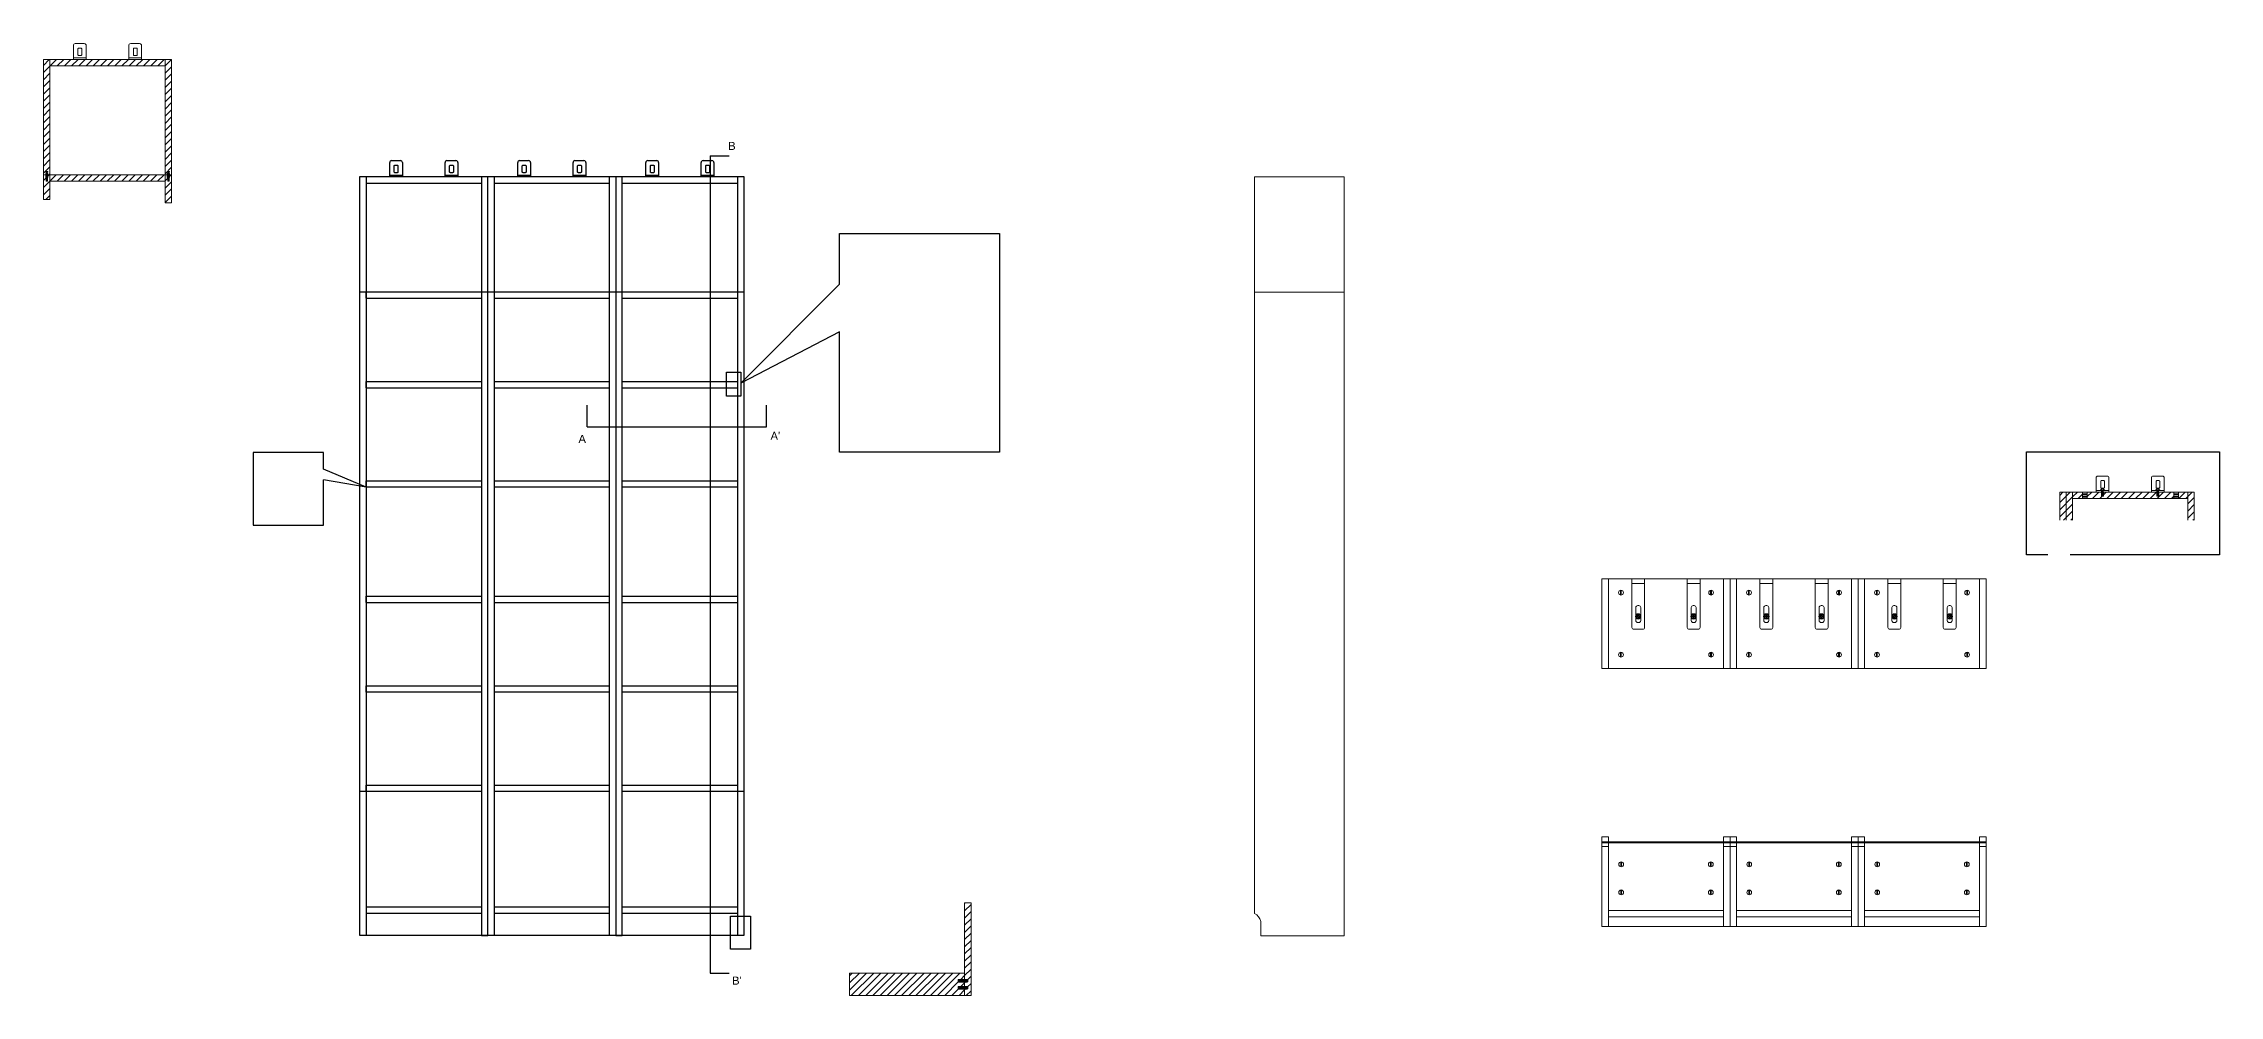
# Model space of a CAD drawing. Header units: millimetres. Extents: x -1085 to 10527, y 119 to 3003.
# Drawn here: x 2401 to 3081, y 1286 to 1583 of the extents above; entities that cross this region are included whole.
import ezdxf

# ---------------------------------------------------------------- set-up
doc = ezdxf.new("R2010")
doc.units = ezdxf.units.MM
for name, color, linetype, lineweight in [('A-FURN', 2, 'Continuous', 18), ('A-FURN-SEZ', 1, 'Continuous', 9), ('LINEE DI SEZIONE', 4, 'Continuous', 15)]:
    doc.layers.add(name, color=color, linetype=linetype, lineweight=lineweight)
doc.styles.get("Standard").update_dxf_attribs({"font": 'arial.ttf'})
pattern_1 = [(45, (65.025, 16.4674), (-1.122532, 1.122532), [])]

# ---------------------------------------------------------------- blocks, each defined once
blk = doc.blocks.new('viti3')
for p, q in [((-1.24, 0), (0.35, 0)), ((-1.14, -0.5), (-1.18, 0)), ((-1.02, -0.5), (-1.06, 0)), ((-0.9, -0.5), (-0.94, 0)), ((-0.78, -0.5), (-0.82, 0)), ((-0.66, -0.5), (-0.71, 0)), ((-0.55, -0.5), (-0.59, 0)), ((-0.08, -0.5), (-0.12, 0)), ((0.04, -0.5), (0, 0)), ((0.16, -0.5), (0.12, 0)), ((0.28, -0.5), (0.24, 0)), ((0.4, -0.5), (0.35, 0)), ((0.35, 0), (0.4, 0)), ((0.4, -0.5), (-1.24, -0.5)), ((-0.43, -0.5), (-0.47, 0)), ((-0.31, -0.5), (-0.35, 0)), ((-0.19, -0.5), (-0.24, 0)), ((0.4, -0.5), (0.4, -0.5)), ((0.45, -0.04), (0.45, -0.46))]:
    blk.add_line(p, q)
blk.add_lwpolyline([(-1.41, -0.98), (-1.41, 0.47, -0.414214), (-1.37, 0.5), (-1.27, 0.5, -0.414214), (-1.24, 0.47), (-1.24, -0.98, -0.414214), (-1.27, -1.01), (-1.37, -1.01, -0.414214)], format="xyb", close=True)
for centre, radius, start, end in [((-1.06, -0.25), 0.684, 120.51024, 239.48976), ((0.4, -0.04), 0.0421, 0, 90), ((0.4, -0.46), 0.0421, 270, 0)]:
    blk.add_arc(centre, radius, start, end)

msp = doc.modelspace()

# ---------------------------------------------------------------- hatches: boundary and pattern name
at = {"layer": 'LINEE DI SEZIONE'}
h = msp.add_hatch(dxfattribs=at)
h.set_pattern_fill('ANSI31', color=256, scale=0.5)
h.set_pattern_definition([(45, (45.1438, 33.4296), (-1.122532, 1.122532), [])])
h.paths.add_polyline_path([(2402.66, 1578.04), (2400.66, 1578.04), (2400.66, 1542.04), (2401.33, 1542.04), (2401.33, 1542.42), (2401.53, 1542.42), (2401.53, 1542.87), (2401.38, 1542.87), (2401.38, 1543.07), (2401.98, 1543.07), (2401.98, 1542.87), (2401.83, 1542.87), (2401.83, 1542.42), (2402.03, 1542.42), (2402.03, 1542.04), (2402.66, 1542.04)])
h.paths.add_polyline_path([(2438.66, 1542.04), (2402.66, 1542.04), (2402.66, 1540.04), (2438.66, 1540.04)])
h.paths.add_polyline_path([(2402.66, 1542.04), (2402.03, 1542.04), (2402.03, 1541.17), (2401.88, 1541.17), (2401.88, 1540.07, -0.414214), (2401.83, 1540.02), (2401.53, 1540.02, -0.414214), (2401.48, 1540.07), (2401.48, 1541.17), (2401.33, 1541.17), (2401.33, 1542.04), (2400.66, 1542.04), (2400.66, 1534.35), (2402.66, 1534.35)])
h.paths.add_polyline_path([(2440.66, 1542.04), (2440.03, 1542.04), (2440.03, 1541.17), (2439.88, 1541.17), (2439.88, 1540.07, -0.414214), (2439.83, 1540.02), (2439.53, 1540.02, -0.414214), (2439.48, 1540.07), (2439.48, 1541.17), (2439.33, 1541.17), (2439.33, 1542.04), (2438.66, 1542.04), (2438.66, 1533.31), (2440.66, 1533.31)])
h.paths.add_polyline_path([(2440.66, 1578.04), (2438.66, 1578.04), (2438.66, 1542.04), (2439.33, 1542.04), (2439.33, 1542.42), (2439.53, 1542.42), (2439.53, 1542.87), (2439.38, 1542.87), (2439.38, 1543.07), (2439.98, 1543.07), (2439.98, 1542.87), (2439.83, 1542.87), (2439.83, 1542.42), (2440.03, 1542.42), (2440.03, 1542.04), (2440.66, 1542.04)])
h.paths.add_polyline_path([(2438.66, 1578.04), (2402.66, 1578.04), (2402.66, 1576.04), (2438.66, 1576.04)])
h = msp.add_hatch(dxfattribs=at)
h.set_pattern_fill('ANSI31', color=256, scale=0.5)
h.set_pattern_definition(pattern_1)
h.paths.add_polyline_path([(3032.64, 1442.98), (3030.64, 1442.98), (3030.64, 1434.17), (3032.64, 1434.17)])
h.paths.add_polyline_path([(3034.64, 1440.98), (3034.64, 1442.98), (3032.64, 1442.98), (3032.64, 1434.17), (3034.64, 1434.17)])
h.paths.add_polyline_path([(3072.64, 1442.98), (3070.64, 1442.98), (3070.64, 1440.98), (3070.64, 1434.17), (3072.64, 1434.17)])
h = msp.add_hatch(dxfattribs=at)
h.set_pattern_fill('ANSI31', color=256, scale=0.5)
h.set_pattern_definition(pattern_1)
h.paths.add_polyline_path([(3037.92, 1442.21), (3037.92, 1442.31, -0.414214), (3038.02, 1442.41), (3038.9, 1442.41, -0.414214), (3039, 1442.31), (3039, 1442.21, -0.414214), (3038.9, 1442.11), (3038.02, 1442.11, -0.414214)], flags=16)
h.paths.add_polyline_path([(3043.64, 1442.98), (3039.21, 1442.98), (3039.21, 1440.98), (3070.64, 1440.98), (3070.64, 1442.98), (3067.77, 1442.98), (3067.77, 1441.03), (3066.27, 1441.03), (3066.27, 1442.98), (3061.59, 1442.98), (3061.59, 1441.75), (3060.92, 1441.75), (3060.92, 1442.98), (3044.31, 1442.98), (3044.31, 1441.75), (3043.64, 1441.75)])
h.paths.add_polyline_path([(3037.97, 1442.98), (3037.97, 1442.91), (3038.1, 1442.91), (3038.1, 1442.98)])
h.paths.add_polyline_path([(3037.71, 1441.03), (3037.71, 1442.98), (3034.64, 1442.98), (3034.64, 1440.98), (3039.21, 1440.98), (3039.21, 1441.03)])
h = msp.add_hatch(dxfattribs=at)
h.set_pattern_fill('ANSI31', color=256, scale=0.5)
h.paths.add_polyline_path([(2690.46, 1314.72), (2688.46, 1314.72), (2688.46, 1292.81), (2688.46, 1290.8), (2689.29, 1290.8), (2689.44, 1290.7), (2689.44, 1290.1), (2689.29, 1290), (2688.46, 1290), (2688.46, 1288.57), (2689.3, 1288.57), (2689.3, 1288.56), (2689.44, 1288.47), (2689.44, 1287.87), (2689.29, 1287.77), (2688.46, 1287.77), (2688.46, 1285.81), (2690.46, 1285.81)])
h = msp.add_hatch(dxfattribs=at)
h.set_pattern_fill('ANSI31', color=256, scale=0.5)
h.paths.add_polyline_path([(2688.46, 1290), (2686.59, 1290), (2686.44, 1290.1), (2686.44, 1290.7), (2686.59, 1290.8), (2686.59, 1290.8), (2688.46, 1290.8), (2688.46, 1292.81), (2652.46, 1292.81), (2652.46, 1285.81), (2688.46, 1285.81), (2688.46, 1287.77), (2686.59, 1287.77), (2686.59, 1287.77), (2686.44, 1287.87), (2686.44, 1288.47), (2686.59, 1288.57), (2688.46, 1288.57)])

# ---------------------------------------------------------------- linework, layer by layer
for p, q in [((2508.82, 1541.49), (2508.82, 1545.89)), ((2509.42, 1546.49), (2512.21, 1546.49)), ((2512.81, 1545.89), (2512.81, 1541.49)), ((2526.12, 1541.49), (2526.12, 1545.89)), ((2526.72, 1546.49), (2529.52, 1546.49)), ((2530.12, 1545.89), (2530.12, 1541.49)), ((2548.82, 1541.49), (2548.82, 1545.89)), ((2549.42, 1546.49), (2552.22, 1546.49)), ((2552.82, 1545.89), (2552.82, 1541.49)), ((2566.11, 1541.49), (2566.11, 1545.89)), ((2566.71, 1546.49), (2569.51, 1546.49)), ((2570.11, 1545.89), (2570.11, 1541.49)), ((2588.84, 1541.49), (2588.84, 1545.89)), ((2589.44, 1546.49), (2592.24, 1546.49)), ((2592.84, 1545.89), (2592.84, 1541.49)), ((2606.13, 1541.49), (2606.13, 1545.89)), ((2606.73, 1546.49), (2609.52, 1546.49)), ((2608.94, 1548.03), (2608.94, 1292.76)), ((2608.94, 1548.03), (2614.85, 1548.03)), ((2610.12, 1545.89), (2610.12, 1541.49)), ((2499.48, 1304.49), (2499.48, 1541.49)), ((2499.48, 1541.49), (2619.48, 1541.49)), ((2501.48, 1541.49), (2501.48, 1304.49)), ((2501.48, 1539.49), (2537.48, 1539.49)), ((2508.82, 1541.99), (2512.81, 1541.99)), ((2526.12, 1541.99), (2530.12, 1541.99)), ((2537.48, 1541.49), (2537.48, 1304.49)), ((2539.48, 1304.49), (2539.48, 1541.49)), ((2539.48, 1541.49), (2541.48, 1541.49)), ((2541.48, 1541.49), (2541.48, 1304.49)), ((2541.48, 1539.49), (2577.48, 1539.49)), ((2548.82, 1541.99), (2552.82, 1541.99)), ((2566.11, 1541.99), (2570.11, 1541.99)), ((2577.48, 1304.49), (2577.48, 1541.49)), ((2577.48, 1541.49), (2579.48, 1541.49)), ((2579.48, 1541.49), (2579.48, 1304.49)), ((2581.48, 1304.49), (2581.48, 1541.49)), ((2581.48, 1539.49), (2617.48, 1539.49)), ((2588.84, 1541.99), (2592.84, 1541.99)), ((2606.13, 1541.99), (2610.12, 1541.99)), ((2617.48, 1541.49), (2617.48, 1304.49)), ((2619.48, 1541.49), (2619.48, 1304.49)), ((2649.32, 1507.94), (2649.32, 1523.75)), ((2649.32, 1523.75), (2699.37, 1523.75)), ((2699.37, 1523.75), (2699.37, 1455.47)), ((2499.48, 1505.49), (2619.48, 1505.49)), ((2501.48, 1503.49), (2501.48, 1505.49)), ((2501.48, 1503.49), (2537.48, 1503.49)), ((2541.48, 1503.49), (2577.48, 1503.49)), ((2581.48, 1503.49), (2617.48, 1503.49)), ((2618.54, 1477.02), (2649.32, 1507.94)), ((2649.32, 1493.07), (2618.54, 1477.02)), ((2649.32, 1455.47), (2649.32, 1493.07)), ((2501.48, 1475.49), (2501.48, 1477.49)), ((2501.48, 1477.49), (2537.48, 1477.49)), ((2501.48, 1475.49), (2537.48, 1475.49)), ((2541.48, 1477.49), (2577.48, 1477.49)), ((2541.48, 1475.49), (2577.48, 1475.49)), ((2581.48, 1477.49), (2617.48, 1477.49)), ((2581.48, 1475.49), (2617.48, 1475.49)), ((2617.48, 1475.49), (2617.48, 1444.49)), ((2570.52, 1463.34), (2570.52, 1470.1)), ((2626.53, 1463.34), (2626.53, 1470.1)), ((2570.52, 1463.34), (2626.53, 1463.34)), ((2699.37, 1455.47), (2649.32, 1455.47)), ((2501.48, 1444.49), (2488.11, 1450.19)), ((2501.48, 1444.49), (2488.11, 1446.86)), ((2501.48, 1444.49), (2501.48, 1446.49)), ((2501.48, 1446.49), (2537.48, 1446.49)), ((2501.48, 1444.49), (2501.48, 1408.49)), ((2537.48, 1444.49), (2501.48, 1444.49)), ((2541.48, 1446.49), (2577.48, 1446.49)), ((2577.48, 1444.49), (2541.48, 1444.49)), ((2581.48, 1446.49), (2617.48, 1446.49)), ((2617.48, 1444.49), (2581.48, 1444.49)), ((2501.48, 1408.49), (2501.48, 1410.49)), ((2501.48, 1410.49), (2537.48, 1410.49)), ((2501.48, 1408.49), (2537.48, 1408.49)), ((2541.48, 1410.49), (2577.48, 1410.49)), ((2541.48, 1408.49), (2577.48, 1408.49)), ((2581.48, 1410.49), (2617.48, 1410.49)), ((2581.48, 1408.49), (2617.48, 1408.49)), ((2501.48, 1380.49), (2501.48, 1382.49)), ((2501.48, 1382.49), (2537.48, 1382.49)), ((2501.48, 1380.49), (2501.48, 1349.49)), ((2537.48, 1380.49), (2501.48, 1380.49)), ((2541.48, 1382.49), (2577.48, 1382.49)), ((2577.48, 1380.49), (2541.48, 1380.49)), ((2581.48, 1382.49), (2617.48, 1382.49)), ((2617.48, 1380.49), (2581.48, 1380.49)), ((2537.48, 1349.49), (2499.48, 1349.49)), ((2501.48, 1349.49), (2501.48, 1351.49)), ((2501.48, 1351.49), (2537.48, 1351.49)), ((2541.48, 1351.49), (2577.48, 1351.49)), ((2577.48, 1349.49), (2541.48, 1349.49)), ((2581.48, 1351.49), (2617.48, 1351.49)), ((2619.48, 1349.49), (2581.48, 1349.49)), ((2501.48, 1313.49), (2537.48, 1313.49)), ((2541.48, 1313.49), (2577.48, 1313.49)), ((2581.48, 1313.49), (2617.48, 1313.49)), ((2501.48, 1311.49), (2537.48, 1311.49)), ((2541.48, 1311.49), (2577.48, 1311.49)), ((2581.48, 1311.49), (2617.48, 1311.49)), ((2619.48, 1304.49), (2499.48, 1304.49)), ((2537.48, 1304.49), (2539.48, 1304.49)), ((2579.48, 1304.49), (2581.48, 1304.49)), ((2608.94, 1292.76), (2614.85, 1292.76))]:
    msp.add_line(p, q)
for points in [[(2510.45, 1545.06), (2511.21, 1545.06, -0.414214), (2511.41, 1544.86), (2511.41, 1542.91, -0.414214), (2511.21, 1542.71), (2510.45, 1542.71, -0.414214), (2510.25, 1542.91), (2510.25, 1544.86, -0.414214)], [(2527.75, 1545.06), (2528.51, 1545.06, -0.414214), (2528.71, 1544.86), (2528.71, 1542.91, -0.414214), (2528.51, 1542.71), (2527.75, 1542.71, -0.414214), (2527.55, 1542.91), (2527.55, 1544.86, -0.414214)], [(2550.46, 1545.06), (2551.22, 1545.06, -0.414214), (2551.42, 1544.86), (2551.42, 1542.91, -0.414214), (2551.22, 1542.71), (2550.46, 1542.71, -0.414214), (2550.26, 1542.91), (2550.26, 1544.86, -0.414214)], [(2567.75, 1545.06), (2568.51, 1545.06, -0.414214), (2568.71, 1544.86), (2568.71, 1542.91, -0.414214), (2568.51, 1542.71), (2567.75, 1542.71, -0.414214), (2567.55, 1542.91), (2567.55, 1544.86, -0.414214)], [(2590.48, 1545.06), (2591.24, 1545.06, -0.414214), (2591.44, 1544.86), (2591.44, 1542.91, -0.414214), (2591.24, 1542.71), (2590.48, 1542.71, -0.414214), (2590.28, 1542.91), (2590.28, 1544.86, -0.414214)], [(2607.76, 1545.06), (2608.52, 1545.06, -0.414214), (2608.72, 1544.86), (2608.72, 1542.91, -0.414214), (2608.52, 1542.71), (2607.76, 1542.71, -0.414214), (2607.56, 1542.91), (2607.56, 1544.86, -0.414214)]]:
    msp.add_lwpolyline(points, format="xyb", close=True)
for points in [[(2614.08, 1480.45), (2618.54, 1480.45), (2618.54, 1472.91), (2614.08, 1472.91)], [(2615.29, 1310.54), (2621.55, 1310.54), (2621.55, 1300.21), (2615.29, 1300.21)]]:
    msp.add_lwpolyline(points, close=True)
for points in [[(2488.11, 1450.19), (2488.11, 1455.38), (2466.2, 1455.38), (2466.2, 1432.61), (2488.11, 1432.61), (2488.11, 1446.86)], [(3026.95, 1423.43), (3020.2, 1423.43), (3020.2, 1455.53), (3080.55, 1455.53), (3080.55, 1423.43), (3033.93, 1423.43)]]:
    msp.add_lwpolyline(points)
for centre, start, end in [((2509.42, 1545.89), 90, 180), ((2512.21, 1545.89), 0, 90), ((2526.72, 1545.89), 90, 180), ((2529.52, 1545.89), 0, 90), ((2549.42, 1545.89), 90, 180), ((2552.22, 1545.89), 0, 90), ((2566.71, 1545.89), 90, 180), ((2569.51, 1545.89), 0, 90), ((2589.44, 1545.89), 90, 180), ((2592.24, 1545.89), 0, 90), ((2606.73, 1545.89), 90, 180), ((2609.52, 1545.89), 0, 90)]:
    msp.add_arc(centre, 0.6, start, end)
at = {"layer": 'A-FURN'}
for p, q in [((2779.03, 1311.39), (2779.03, 1541.39)), ((2779.03, 1541.39), (2807.03, 1541.39)), ((2807.03, 1541.39), (2807.03, 1304.39)), ((2807.03, 1541.39), (2807.03, 1304.39)), ((2807.03, 1505.39), (2779.03, 1505.39)), ((3007.61, 1415.89), (2887.61, 1415.89)), ((2887.61, 1415.89), (2887.61, 1387.89)), ((2889.61, 1387.89), (2889.61, 1415.89)), ((2896.95, 1400.74), (2896.95, 1415.89)), ((2896.95, 1414.39), (2900.94, 1414.39)), ((2900.94, 1415.89), (2900.94, 1400.74)), ((2914.25, 1400.74), (2914.25, 1415.89)), ((2914.25, 1414.39), (2918.25, 1414.39)), ((2918.25, 1415.89), (2918.25, 1400.74)), ((2925.61, 1387.89), (2925.61, 1415.89)), ((2927.61, 1387.89), (2927.61, 1415.89)), ((2929.61, 1387.89), (2929.61, 1415.89)), ((2936.95, 1400.74), (2936.95, 1415.89)), ((2936.95, 1414.39), (2940.95, 1414.39)), ((2940.95, 1415.89), (2940.95, 1400.74)), ((2954.24, 1400.74), (2954.24, 1415.89)), ((2954.24, 1414.39), (2958.24, 1414.39)), ((2958.24, 1415.89), (2958.24, 1400.74)), ((2965.61, 1387.89), (2965.61, 1415.89)), ((2967.61, 1387.89), (2967.61, 1415.89)), ((2969.61, 1387.89), (2969.61, 1415.89)), ((2976.97, 1400.74), (2976.97, 1415.89)), ((2976.97, 1414.39), (2980.97, 1414.39)), ((2980.97, 1415.89), (2980.97, 1400.74)), ((2994.26, 1400.74), (2994.26, 1415.89)), ((2994.26, 1414.39), (2998.25, 1414.39)), ((2998.25, 1415.89), (2998.25, 1400.74)), ((3005.61, 1387.89), (3005.61, 1415.89)), ((3007.61, 1387.89), (3007.61, 1415.89)), ((2898.33, 1404.26), (2898.85, 1404.26)), ((2898.33, 1404.07), (2898.85, 1404.07)), ((2898.85, 1404.78), (2898.85, 1404.26)), ((2898.85, 1404.07), (2898.85, 1403.55)), ((2899.04, 1404.78), (2899.04, 1404.26)), ((2899.04, 1404.26), (2899.56, 1404.26)), ((2899.04, 1404.07), (2899.56, 1404.07)), ((2899.04, 1404.07), (2899.04, 1403.55)), ((2915.62, 1404.26), (2916.15, 1404.26)), ((2915.62, 1404.07), (2916.15, 1404.07)), ((2916.15, 1404.78), (2916.15, 1404.26)), ((2916.15, 1404.07), (2916.15, 1403.55)), ((2916.33, 1404.78), (2916.33, 1404.26)), ((2916.33, 1404.26), (2916.85, 1404.26)), ((2916.33, 1404.07), (2916.85, 1404.07)), ((2916.33, 1404.07), (2916.33, 1403.55)), ((2938.33, 1404.26), (2938.86, 1404.26)), ((2938.33, 1404.07), (2938.86, 1404.07)), ((2938.86, 1404.78), (2938.86, 1404.26)), ((2938.86, 1404.07), (2938.86, 1403.55)), ((2939.04, 1404.78), (2939.04, 1404.26)), ((2939.04, 1404.26), (2939.56, 1404.26)), ((2939.04, 1404.07), (2939.56, 1404.07)), ((2939.04, 1404.07), (2939.04, 1403.55)), ((2955.62, 1404.26), (2956.14, 1404.26)), ((2955.62, 1404.07), (2956.14, 1404.07)), ((2956.14, 1404.78), (2956.14, 1404.26)), ((2956.14, 1404.07), (2956.14, 1403.55)), ((2956.32, 1404.78), (2956.32, 1404.26)), ((2956.32, 1404.26), (2956.84, 1404.26)), ((2956.32, 1404.07), (2956.84, 1404.07)), ((2956.32, 1404.07), (2956.32, 1403.55)), ((2978.36, 1404.26), (2978.88, 1404.26)), ((2978.36, 1404.07), (2978.88, 1404.07)), ((2978.88, 1404.78), (2978.88, 1404.26)), ((2978.88, 1404.07), (2978.88, 1403.55)), ((2979.07, 1404.78), (2979.07, 1404.26)), ((2979.07, 1404.26), (2979.59, 1404.26)), ((2979.07, 1404.07), (2979.59, 1404.07)), ((2979.07, 1404.07), (2979.07, 1403.55)), ((2995.65, 1404.26), (2996.17, 1404.26)), ((2995.65, 1404.07), (2996.17, 1404.07)), ((2996.17, 1404.78), (2996.17, 1404.26)), ((2996.17, 1404.07), (2996.17, 1403.55)), ((2996.35, 1404.78), (2996.35, 1404.26)), ((2996.35, 1404.26), (2996.87, 1404.26)), ((2996.35, 1404.07), (2996.87, 1404.07)), ((2996.35, 1404.07), (2996.35, 1403.55)), ((2900.34, 1400.14), (2897.55, 1400.14)), ((2917.65, 1400.14), (2914.85, 1400.14)), ((2940.35, 1400.14), (2937.55, 1400.14)), ((2957.64, 1400.14), (2954.84, 1400.14)), ((2980.37, 1400.14), (2977.57, 1400.14)), ((2997.65, 1400.14), (2994.86, 1400.14)), ((2887.61, 1387.89), (3007.61, 1387.89)), ((2887.61, 1332.32), (2887.61, 1335.32)), ((2887.61, 1335.32), (2889.61, 1335.32)), ((2887.61, 1333.82), (3007.61, 1333.82)), ((2887.61, 1333.42), (3007.61, 1333.42)), ((2889.61, 1335.32), (2889.61, 1333.82)), ((2889.61, 1333.42), (2889.61, 1332.32)), ((2925.61, 1335.32), (2929.61, 1335.32)), ((2925.61, 1333.82), (2925.61, 1335.32)), ((2925.61, 1307.32), (2925.61, 1333.42)), ((2927.61, 1335.32), (2927.61, 1333.82)), ((2927.61, 1333.42), (2927.61, 1307.32)), ((2929.61, 1335.32), (2929.61, 1333.82)), ((2929.61, 1333.42), (2929.61, 1307.32)), ((2965.61, 1335.32), (2965.61, 1333.82)), ((2965.61, 1335.32), (2969.61, 1335.32)), ((2965.61, 1333.42), (2965.61, 1307.32)), ((2967.61, 1335.32), (2967.61, 1333.82)), ((2967.61, 1333.42), (2967.61, 1307.32)), ((2969.61, 1335.32), (2969.61, 1333.82)), ((2969.61, 1333.42), (2969.61, 1307.32)), ((3005.61, 1335.32), (3005.61, 1333.82)), ((3005.61, 1335.32), (3007.61, 1335.32)), ((3005.61, 1333.42), (3005.61, 1307.32)), ((3007.61, 1307.32), (3007.61, 1335.32)), ((2887.61, 1307.32), (2887.61, 1332.32)), ((2887.61, 1332.32), (2889.61, 1332.32)), ((2889.61, 1332.32), (2889.61, 1307.32)), ((2925.61, 1332.32), (2929.61, 1332.32)), ((2965.61, 1332.32), (2969.61, 1332.32)), ((3005.61, 1332.32), (3007.61, 1332.32)), ((2925.61, 1312.32), (2889.61, 1312.32)), ((2965.61, 1312.32), (2929.61, 1312.32)), ((3005.61, 1312.32), (2969.61, 1312.32)), ((2781.03, 1304.39), (2781.03, 1308.94)), ((2887.61, 1307.32), (3007.61, 1307.32)), ((2889.61, 1310.32), (2925.61, 1310.32)), ((2929.61, 1310.32), (2965.61, 1310.32)), ((2969.61, 1310.32), (3005.61, 1310.32)), ((2807.03, 1304.39), (2781.03, 1304.39))]:
    msp.add_line(p, q, dxfattribs=at)
for points in [[(2893.41, 1412.12), (2893.64, 1412.12), (2893.64, 1411.34), (2893.41, 1411.34)], [(2893.41, 1411.22), (2893.64, 1411.22), (2893.64, 1411.09), (2893.41, 1411.09)], [(2921.56, 1412.12), (2921.79, 1412.12), (2921.79, 1411.34), (2921.56, 1411.34)], [(2921.56, 1411.22), (2921.79, 1411.22), (2921.79, 1411.09), (2921.56, 1411.09)], [(2933.41, 1412.12), (2933.64, 1412.12), (2933.64, 1411.34), (2933.41, 1411.34)], [(2933.41, 1411.22), (2933.64, 1411.22), (2933.64, 1411.09), (2933.41, 1411.09)], [(2961.55, 1412.12), (2961.79, 1412.12), (2961.79, 1411.34), (2961.55, 1411.34)], [(2961.55, 1411.22), (2961.79, 1411.22), (2961.79, 1411.09), (2961.55, 1411.09)], [(2973.41, 1412.12), (2973.64, 1412.12), (2973.64, 1411.34), (2973.41, 1411.34)], [(2973.41, 1411.22), (2973.64, 1411.22), (2973.64, 1411.09), (2973.41, 1411.09)], [(3001.56, 1412.12), (3001.8, 1412.12), (3001.8, 1411.34), (3001.56, 1411.34)], [(3001.56, 1411.22), (3001.8, 1411.22), (3001.8, 1411.09), (3001.56, 1411.09)], [(2893.41, 1392.74), (2893.64, 1392.74), (2893.64, 1391.96), (2893.41, 1391.96)], [(2893.41, 1391.84), (2893.64, 1391.84), (2893.64, 1391.71), (2893.41, 1391.71)], [(2921.56, 1392.74), (2921.79, 1392.74), (2921.79, 1391.96), (2921.56, 1391.96)], [(2921.56, 1391.84), (2921.79, 1391.84), (2921.79, 1391.71), (2921.56, 1391.71)], [(2933.41, 1392.74), (2933.64, 1392.74), (2933.64, 1391.96), (2933.41, 1391.96)], [(2933.41, 1391.84), (2933.64, 1391.84), (2933.64, 1391.71), (2933.41, 1391.71)], [(2961.55, 1392.74), (2961.79, 1392.74), (2961.79, 1391.96), (2961.55, 1391.96)], [(2961.55, 1391.84), (2961.79, 1391.84), (2961.79, 1391.71), (2961.55, 1391.71)], [(2973.41, 1392.74), (2973.64, 1392.74), (2973.64, 1391.96), (2973.41, 1391.96)], [(2973.41, 1391.84), (2973.64, 1391.84), (2973.64, 1391.71), (2973.41, 1391.71)], [(3001.56, 1392.74), (3001.8, 1392.74), (3001.8, 1391.96), (3001.56, 1391.96)], [(3001.56, 1391.84), (3001.8, 1391.84), (3001.8, 1391.71), (3001.56, 1391.71)], [(2893.49, 1327.28), (2893.72, 1327.28), (2893.72, 1326.5), (2893.49, 1326.5)], [(2893.49, 1326.38), (2893.72, 1326.38), (2893.72, 1326.25), (2893.49, 1326.25)], [(2921.49, 1327.28), (2921.72, 1327.28), (2921.72, 1326.5), (2921.49, 1326.5)], [(2921.49, 1326.38), (2921.72, 1326.38), (2921.72, 1326.25), (2921.49, 1326.25)], [(2933.49, 1327.28), (2933.72, 1327.28), (2933.72, 1326.5), (2933.49, 1326.5)], [(2933.49, 1326.38), (2933.72, 1326.38), (2933.72, 1326.25), (2933.49, 1326.25)], [(2961.49, 1327.28), (2961.72, 1327.28), (2961.72, 1326.5), (2961.49, 1326.5)], [(2961.49, 1326.38), (2961.72, 1326.38), (2961.72, 1326.25), (2961.49, 1326.25)], [(2973.49, 1327.28), (2973.72, 1327.28), (2973.72, 1326.5), (2973.49, 1326.5)], [(2973.49, 1326.38), (2973.72, 1326.38), (2973.72, 1326.25), (2973.49, 1326.25)], [(3001.48, 1327.28), (3001.72, 1327.28), (3001.72, 1326.5), (3001.48, 1326.5)], [(3001.48, 1326.38), (3001.72, 1326.38), (3001.72, 1326.25), (3001.48, 1326.25)], [(2893.49, 1318.52), (2893.72, 1318.52), (2893.72, 1317.74), (2893.49, 1317.74)], [(2893.49, 1317.62), (2893.72, 1317.62), (2893.72, 1317.49), (2893.49, 1317.49)], [(2921.49, 1318.52), (2921.72, 1318.52), (2921.72, 1317.74), (2921.49, 1317.74)], [(2921.49, 1317.62), (2921.72, 1317.62), (2921.72, 1317.49), (2921.49, 1317.49)], [(2933.49, 1318.52), (2933.72, 1318.52), (2933.72, 1317.74), (2933.49, 1317.74)], [(2933.49, 1317.62), (2933.72, 1317.62), (2933.72, 1317.49), (2933.49, 1317.49)], [(2961.49, 1318.52), (2961.72, 1318.52), (2961.72, 1317.74), (2961.49, 1317.74)], [(2961.49, 1317.62), (2961.72, 1317.62), (2961.72, 1317.49), (2961.49, 1317.49)], [(2973.49, 1318.52), (2973.72, 1318.52), (2973.72, 1317.74), (2973.49, 1317.74)], [(2973.49, 1317.62), (2973.72, 1317.62), (2973.72, 1317.49), (2973.49, 1317.49)], [(3001.48, 1318.52), (3001.72, 1318.52), (3001.72, 1317.74), (3001.48, 1317.74)], [(3001.48, 1317.62), (3001.72, 1317.62), (3001.72, 1317.49), (3001.48, 1317.49)]]:
    msp.add_lwpolyline(points, close=True, dxfattribs=at)
for points in [[(2898.78, 1407.55), (2899.1, 1407.55, -0.414214), (2899.7, 1406.95), (2899.7, 1402.85, -0.414214), (2899.1, 1402.25), (2898.78, 1402.25, -0.414214), (2898.18, 1402.85), (2898.18, 1406.95, -0.414214)], [(2916.08, 1407.55), (2916.4, 1407.55, -0.414214), (2917, 1406.95), (2917, 1402.85, -0.414214), (2916.4, 1402.25), (2916.08, 1402.25, -0.414214), (2915.48, 1402.85), (2915.48, 1406.95, -0.414214)], [(2938.78, 1407.55), (2939.1, 1407.55, -0.414214), (2939.7, 1406.95), (2939.7, 1402.85, -0.414214), (2939.1, 1402.25), (2938.78, 1402.25, -0.414214), (2938.18, 1402.85), (2938.18, 1406.95, -0.414214)], [(2956.07, 1407.55), (2956.4, 1407.55, -0.414214), (2957, 1406.95), (2957, 1402.85, -0.414214), (2956.4, 1402.25), (2956.07, 1402.25, -0.414214), (2955.47, 1402.85), (2955.47, 1406.95, -0.414214)], [(2978.8, 1407.55), (2979.13, 1407.55, -0.414214), (2979.73, 1406.95), (2979.73, 1402.85, -0.414214), (2979.13, 1402.25), (2978.8, 1402.25, -0.414214), (2978.2, 1402.85), (2978.2, 1406.95, -0.414214)], [(2996.09, 1407.55), (2996.41, 1407.55, -0.414214), (2997.01, 1406.95), (2997.01, 1402.85, -0.414214), (2996.41, 1402.25), (2996.09, 1402.25, -0.414214), (2995.49, 1402.85), (2995.49, 1406.95, -0.414214)]]:
    msp.add_lwpolyline(points, format="xyb", close=True, dxfattribs=at)
for centre, radius in [((2893.54, 1411.58), 0.749), ((2921.69, 1411.58), 0.749), ((2933.54, 1411.58), 0.749), ((2961.68, 1411.58), 0.749), ((2973.54, 1411.58), 0.749), ((3001.69, 1411.58), 0.749), ((2898.94, 1404.16), 0.843), ((2898.94, 1404.16), 0.621), ((2916.24, 1404.16), 0.843), ((2916.24, 1404.16), 0.621), ((2938.95, 1404.16), 0.843), ((2938.95, 1404.16), 0.621), ((2956.23, 1404.16), 0.843), ((2956.23, 1404.16), 0.621), ((2978.98, 1404.16), 0.843), ((2978.98, 1404.16), 0.621), ((2996.26, 1404.16), 0.843), ((2996.26, 1404.16), 0.621), ((2893.54, 1392.2), 0.749), ((2921.69, 1392.2), 0.749), ((2933.54, 1392.2), 0.749), ((2961.68, 1392.2), 0.749), ((2973.54, 1392.2), 0.749), ((3001.69, 1392.2), 0.749), ((2893.61, 1326.75), 0.749), ((2921.61, 1326.75), 0.749), ((2933.61, 1326.75), 0.749), ((2961.61, 1326.75), 0.749), ((2973.61, 1326.75), 0.749), ((3001.61, 1326.75), 0.749), ((2893.61, 1317.99), 0.749), ((2921.61, 1317.99), 0.749), ((2933.61, 1317.99), 0.749), ((2961.61, 1317.99), 0.749), ((2973.61, 1317.99), 0.749), ((3001.61, 1317.99), 0.749)]:
    msp.add_circle(centre, radius, dxfattribs=at)
for centre, radius, start, end in [((2897.55, 1400.74), 0.6, 180, 270), ((2900.34, 1400.74), 0.6, 270, 0), ((2914.85, 1400.74), 0.6, 180, 270), ((2917.65, 1400.74), 0.6, 270, 0), ((2937.55, 1400.74), 0.6, 180, 270), ((2940.35, 1400.74), 0.6, 270, 0), ((2954.84, 1400.74), 0.6, 180, 270), ((2957.64, 1400.74), 0.6, 270, 0), ((2977.57, 1400.74), 0.6, 180, 270), ((2980.37, 1400.74), 0.6, 270, 0), ((2994.86, 1400.74), 0.6, 180, 270), ((2997.65, 1400.74), 0.6, 270, 0), ((2777.28, 1307.91), 3.89, 15.24323, 63.18657)]:
    msp.add_arc(centre, radius, start, end, dxfattribs=at)
at = {"layer": 'A-FURN-SEZ'}
for p, q in [((2400.66, 1534.35), (2400.66, 1578.04)), ((2400.66, 1578.04), (2440.66, 1578.04)), ((2402.66, 1578.04), (2402.66, 1534.35)), ((2409.99, 1578.04), (2409.99, 1582.44)), ((2409.99, 1578.54), (2413.99, 1578.54)), ((2410.59, 1583.04), (2413.39, 1583.04)), ((2413.99, 1582.44), (2413.99, 1578.04)), ((2427.29, 1578.04), (2427.29, 1582.44)), ((2427.29, 1578.54), (2431.29, 1578.54)), ((2427.89, 1583.04), (2430.69, 1583.04)), ((2431.29, 1582.44), (2431.29, 1578.04)), ((2438.66, 1578.04), (2438.66, 1533.31)), ((2440.66, 1533.31), (2440.66, 1578.04)), ((2402.66, 1576.04), (2438.66, 1576.04)), ((2400.66, 1542.04), (2401.33, 1542.04)), ((2401.33, 1541.17), (2401.33, 1542.42)), ((2402.03, 1542.42), (2401.33, 1542.42)), ((2401.63, 1542.32), (2401.33, 1542.32)), ((2401.33, 1541.22), (2402.03, 1541.22)), ((2402.03, 1541.17), (2401.33, 1541.17)), ((2401.98, 1543.07), (2401.38, 1543.07)), ((2401.38, 1543.07), (2401.38, 1542.87)), ((2401.98, 1542.87), (2401.38, 1542.87)), ((2401.38, 1542.32), (2401.38, 1541.22)), ((2401.48, 1540.07), (2401.48, 1541.17)), ((2401.88, 1541.11), (2401.48, 1540.98)), ((2401.88, 1540.96), (2401.48, 1540.83)), ((2401.88, 1540.81), (2401.48, 1540.68)), ((2401.88, 1540.66), (2401.48, 1540.53)), ((2401.88, 1540.51), (2401.48, 1540.38)), ((2401.88, 1540.36), (2401.48, 1540.23)), ((2401.88, 1540.21), (2401.48, 1540.08)), ((2401.53, 1542.42), (2401.53, 1542.87)), ((2401.83, 1540.02), (2401.53, 1540.02)), ((2401.63, 1542.32), (2401.63, 1541.22)), ((2402.03, 1542.32), (2401.73, 1542.32)), ((2401.73, 1542.32), (2401.73, 1541.22)), ((2401.83, 1542.42), (2401.83, 1542.87)), ((2401.88, 1541.17), (2401.88, 1540.07)), ((2401.98, 1543.07), (2401.98, 1542.87)), ((2401.98, 1542.32), (2401.98, 1541.22)), ((2402.03, 1542.42), (2402.03, 1541.17)), ((2402.03, 1542.04), (2439.33, 1542.04)), ((2402.66, 1540.04), (2438.66, 1540.04)), ((2439.33, 1541.17), (2439.33, 1542.42)), ((2440.03, 1542.42), (2439.33, 1542.42)), ((2439.63, 1542.32), (2439.33, 1542.32)), ((2439.33, 1541.22), (2440.03, 1541.22)), ((2440.03, 1541.17), (2439.33, 1541.17)), ((2439.98, 1543.07), (2439.38, 1543.07)), ((2439.38, 1543.07), (2439.38, 1542.87)), ((2439.98, 1542.87), (2439.38, 1542.87)), ((2439.38, 1542.32), (2439.38, 1541.22)), ((2439.48, 1540.07), (2439.48, 1541.17)), ((2439.88, 1541.11), (2439.48, 1540.98)), ((2439.88, 1540.96), (2439.48, 1540.83)), ((2439.88, 1540.81), (2439.48, 1540.68)), ((2439.88, 1540.66), (2439.48, 1540.53)), ((2439.88, 1540.51), (2439.48, 1540.38)), ((2439.88, 1540.36), (2439.48, 1540.23)), ((2439.88, 1540.21), (2439.48, 1540.08)), ((2439.53, 1542.42), (2439.53, 1542.87)), ((2439.83, 1540.02), (2439.53, 1540.02)), ((2439.63, 1542.32), (2439.63, 1541.22)), ((2440.03, 1542.32), (2439.73, 1542.32)), ((2439.73, 1542.32), (2439.73, 1541.22)), ((2439.83, 1542.42), (2439.83, 1542.87)), ((2439.88, 1541.17), (2439.88, 1540.07)), ((2439.98, 1543.07), (2439.98, 1542.87)), ((2439.98, 1542.32), (2439.98, 1541.22)), ((2440.03, 1542.42), (2440.03, 1541.17)), ((2440.03, 1542.04), (2440.66, 1542.04)), ((2402.66, 1534.35), (2400.66, 1534.35)), ((2438.66, 1533.31), (2440.66, 1533.31)), ((3032.64, 1442.98), (3030.64, 1442.98)), ((3030.64, 1442.98), (3030.64, 1434.17)), ((3034.64, 1442.98), (3032.64, 1442.98)), ((3032.64, 1442.98), (3032.64, 1434.17)), ((3034.64, 1442.98), (3034.64, 1440.98)), ((3043.64, 1442.98), (3034.64, 1442.98)), ((3039.21, 1441.59), (3037.71, 1441.59)), ((3042, 1443.48), (3042, 1447.38)), ((3042, 1442.98), (3042, 1443.48)), ((3042, 1443.48), (3043.22, 1443.48)), ((3042.6, 1447.98), (3045.4, 1447.98)), ((3043.64, 1442.98), (3043.64, 1441.75)), ((3043.64, 1441.75), (3044.31, 1441.75)), ((3060.92, 1442.98), (3044.31, 1442.98)), ((3044.31, 1441.75), (3044.31, 1442.98)), ((3044.73, 1443.48), (3046, 1443.48)), ((3046, 1447.38), (3046, 1443.48)), ((3046, 1443.48), (3046, 1442.98)), ((3059.28, 1443.48), (3059.28, 1447.38)), ((3059.28, 1442.98), (3059.28, 1443.48)), ((3059.28, 1443.48), (3060.5, 1443.48)), ((3059.88, 1447.98), (3062.68, 1447.98)), ((3060.92, 1442.98), (3060.92, 1441.75)), ((3060.92, 1441.75), (3061.59, 1441.75)), ((3070.64, 1442.98), (3061.59, 1442.98)), ((3061.59, 1441.75), (3061.59, 1442.98)), ((3062.02, 1443.48), (3063.28, 1443.48)), ((3063.28, 1447.38), (3063.28, 1443.48)), ((3063.28, 1443.48), (3063.28, 1442.98)), ((3067.77, 1441.59), (3066.27, 1441.59)), ((3070.64, 1440.98), (3070.64, 1442.98)), ((3072.64, 1442.98), (3072.64, 1434.17)), ((3034.64, 1440.98), (3070.64, 1440.98)), ((3034.64, 1440.98), (3034.64, 1434.17)), ((3037.71, 1441.19), (3039.21, 1441.19)), ((3066.27, 1441.19), (3067.77, 1441.19)), ((3070.64, 1440.98), (3070.64, 1434.17)), ((2688.46, 1292.81), (2688.46, 1314.72)), ((2688.46, 1314.72), (2690.46, 1314.72)), ((2690.46, 1285.81), (2690.46, 1314.72)), ((2652.46, 1292.81), (2688.46, 1292.81)), ((2652.46, 1292.81), (2652.46, 1285.81)), ((2688.46, 1292.81), (2688.46, 1290.8)), ((2652.46, 1285.81), (2688.46, 1285.81)), ((2686.59, 1290), (2686.59, 1290.8)), ((2686.59, 1288.56), (2686.59, 1287.77)), ((2686.6, 1290.7), (2689.27, 1290.7)), ((2686.6, 1290.6), (2689.27, 1290.6)), ((2686.6, 1290.5), (2689.27, 1290.5)), ((2686.6, 1290.4), (2689.27, 1290.4)), ((2686.6, 1290.3), (2689.27, 1290.3)), ((2686.6, 1290.2), (2689.27, 1290.2)), ((2686.6, 1290.1), (2689.27, 1290.1)), ((2686.6, 1288.46), (2689.27, 1288.46)), ((2686.6, 1288.36), (2689.27, 1288.36)), ((2686.6, 1288.26), (2689.27, 1288.26)), ((2686.6, 1288.16), (2689.27, 1288.16)), ((2686.6, 1288.06), (2689.27, 1288.06)), ((2686.6, 1287.96), (2689.27, 1287.96)), ((2686.6, 1287.86), (2689.27, 1287.86)), ((2688.46, 1290), (2688.46, 1288.57)), ((2688.46, 1287.77), (2688.46, 1285.81)), ((2688.46, 1285.81), (2690.46, 1285.81)), ((2689.29, 1290.8), (2689.29, 1290)), ((2689.3, 1288.56), (2689.3, 1287.77))]:
    msp.add_line(p, q, dxfattribs=at)
for points in [[(2411.63, 1581.62), (2412.38, 1581.62, -0.414214), (2412.58, 1581.42), (2412.58, 1579.47, -0.414214), (2412.38, 1579.27), (2411.63, 1579.27, -0.414214), (2411.43, 1579.47), (2411.43, 1581.42, -0.414214)], [(2428.93, 1581.62), (2429.69, 1581.62, -0.414214), (2429.89, 1581.42), (2429.89, 1579.47, -0.414214), (2429.69, 1579.27), (2428.93, 1579.27, -0.414214), (2428.73, 1579.47), (2428.73, 1581.42, -0.414214)], [(3038.02, 1442.41, 0.414214), (3037.92, 1442.31), (3037.92, 1442.21, 0.414214), (3038.02, 1442.11), (3038.9, 1442.11, 0.414214), (3039, 1442.21), (3039, 1442.31, 0.414214), (3038.9, 1442.41)], [(3043.63, 1446.55), (3044.39, 1446.55, -0.414214), (3044.59, 1446.35), (3044.59, 1444.41, -0.414214), (3044.39, 1444.21), (3043.63, 1444.21, -0.414214), (3043.43, 1444.41), (3043.43, 1446.35, -0.414214)], [(3060.92, 1446.55), (3061.67, 1446.55, -0.414214), (3061.87, 1446.35), (3061.87, 1444.41, -0.414214), (3061.67, 1444.21), (3060.92, 1444.21, -0.414214), (3060.72, 1444.41), (3060.72, 1446.35, -0.414214)], [(3066.59, 1442.41, 0.414214), (3066.49, 1442.31), (3066.49, 1442.21, 0.414214), (3066.59, 1442.11), (3067.46, 1442.11, 0.414214), (3067.56, 1442.21), (3067.56, 1442.31, 0.414214), (3067.46, 1442.41)], [(2689.3, 1290.01), (2689.42, 1290.08, 0.250765), (2689.44, 1290.13), (2689.44, 1290.67, 0.250765), (2689.42, 1290.71), (2689.3, 1290.79, 0.148069), (2689.27, 1290.8), (2686.6, 1290.8, 0.148069), (2686.58, 1290.79), (2686.46, 1290.71, 0.250765), (2686.44, 1290.67), (2686.44, 1290.13, 0.250765), (2686.46, 1290.08), (2686.58, 1290.01, 0.148069), (2686.6, 1290), (2689.27, 1290, 0.148069)], [(2689.3, 1287.77), (2689.42, 1287.85, 0.250765), (2689.44, 1287.89), (2689.44, 1288.44, 0.250765), (2689.42, 1288.48), (2689.3, 1288.56, 0.148069), (2689.27, 1288.57), (2686.6, 1288.57, 0.148069), (2686.58, 1288.56), (2686.46, 1288.48, 0.250765), (2686.44, 1288.44), (2686.44, 1287.89, 0.250765), (2686.46, 1287.85), (2686.58, 1287.77, 0.148069), (2686.6, 1287.77), (2689.27, 1287.77, 0.148069)]]:
    msp.add_lwpolyline(points, format="xyb", close=True, dxfattribs=at)
for points in [[(3037.71, 1442.98), (3037.71, 1441.03), (3039.21, 1441.03), (3039.21, 1442.98)], [(3066.27, 1442.98), (3066.27, 1441.03), (3067.77, 1441.03), (3067.77, 1442.98)], [(3070.64, 1442.98), (3072.64, 1442.98), (3072.64, 1442.98), (3070.64, 1442.98)]]:
    msp.add_lwpolyline(points, close=True, dxfattribs=at)
for points in [[(3038.1, 1442.98), (3038.1, 1442.91), (3037.97, 1442.91), (3037.97, 1442.98)], [(3039, 1442.98), (3039, 1442.91), (3038.21, 1442.91), (3038.21, 1442.98)], [(3066.66, 1442.98), (3066.66, 1442.91), (3066.53, 1442.91), (3066.53, 1442.98)], [(3067.56, 1442.98), (3067.56, 1442.91), (3066.78, 1442.91), (3066.78, 1442.98)]]:
    msp.add_lwpolyline(points, dxfattribs=at)
for centre, radius, start, end in [((2410.59, 1582.44), 0.6, 90, 180), ((2413.39, 1582.44), 0.6, 0, 90), ((2427.89, 1582.44), 0.6, 90, 180), ((2430.69, 1582.44), 0.6, 0, 90), ((2401.53, 1540.07), 0.05, 180, 270), ((2401.83, 1540.07), 0.05, 270, 0), ((2439.53, 1540.07), 0.05, 180, 270), ((2439.83, 1540.07), 0.05, 270, 0), ((3042.6, 1447.38), 0.6, 90, 180), ((3045.4, 1447.38), 0.6, 0, 90), ((3059.88, 1447.38), 0.6, 90, 180), ((3062.68, 1447.38), 0.6, 0, 90)]:
    msp.add_arc(centre, radius, start, end, dxfattribs=at)

# ---------------------------------------------------------------- block references
at = {"layer": 'A-FURN-SEZ', "rotation": 270}
for p in [(3044.23, 1442.22), (3061.51, 1442.22)]:
    msp.add_blockref('viti3', p, dxfattribs=at)

# ---------------------------------------------------------------- texts
at = {"char_height": 2.5, "attachment_point": 1}
for s, width, insert in [('B', 14.0692, (2614.59, 1552.32)), ("A'", 6.7447, (2627.82, 1461.8)), ('A', 4.8176, (2567.81, 1460.84)), ("B'", 6.1548, (2615.81, 1291.69))]:
    msp.add_mtext_dynamic_manual_height_columns(s, width=width, gutter_width=12.5, heights=[0], dxfattribs=dict(at, insert=insert))

doc.saveas('drawing.dxf')
